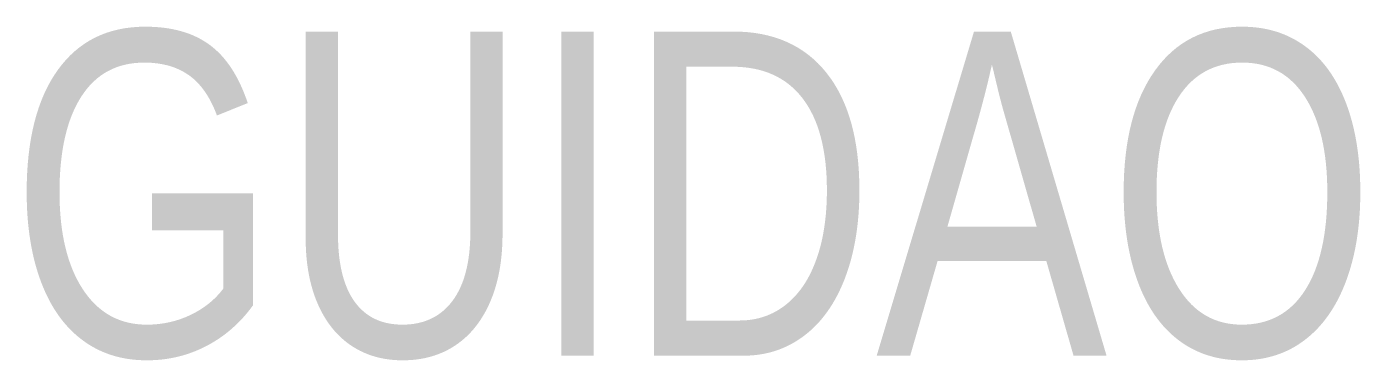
# Model space of a CAD drawing. Extents: x 3.24 to 11.47, y 1.16 to 3.21.
import ezdxf

# ---------------------------------------------------------------- set-up
doc = ezdxf.new("R2010")
doc.units = 0
doc.layers.get('0').update_dxf_attribs({"linetype": 'CONTINUOUS'})

msp = doc.modelspace()

# ---------------------------------------------------------------- texts
at = {"width": 0.8}
msp.add_attdef('GUIDAO', (3.1347, 1.1842), 'XXXXG', height=2, dxfattribs=at)

doc.saveas('drawing.dxf')
